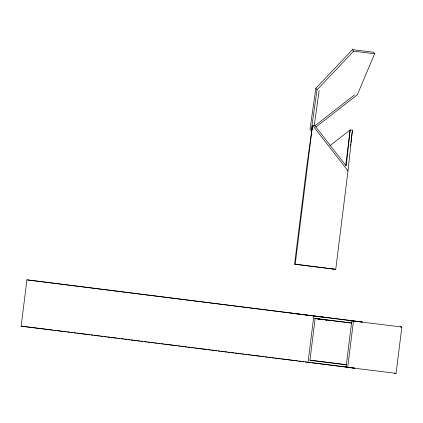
<?xml version="1.0" encoding="UTF-8"?>
<svg xmlns="http://www.w3.org/2000/svg" width="423" height="423" viewBox="0 0 423 423"><rect width="100%" height="100%" fill="white"/><g stroke="black" fill="none" stroke-linecap="round" stroke-linejoin="round"><path stroke-width="0.63" d="M345.734 165.33L350.144 129.93L346.231 165.964L314.802 125.589L312.523 125.314L306.844 165.7L294.582 264.148L335.74 269.345L348.002 170.897L352.428 130.21L350.144 129.93L329.961 145.644M347.262 367.212L21.15 326.17L26.919 279.846L362.183 322.009L26.919 279.846M295.206 264.296L312.523 125.314L348.002 170.897M308.039 362.4L313.813 316.071M350.466 145.94L350.709 143.979M350.873 142.667L352.428 130.21M346.046 367.201L351.814 320.872L401.85 327.016L396.081 373.345L346.046 367.201L347.706 367.407L353.48 321.078L351.814 320.872M314.22 125.737L319.159 90.612M315.865 127.09L357.324 94.8L374.614 53.737L373.424 52.23L352.465 49.655L315.844 88.307L310.011 129.211L311.201 130.723L312.301 129.094M311.201 130.723L317.039 89.819L353.654 51.167L374.614 53.737M314.649 125.98L354.5 94.953M21.15 326.17L52.526 330.025M53.832 330.183L55.794 330.426M57.1 330.585L66.252 331.706M67.558 331.87L69.52 332.108M294.582 264.148L335.74 269.345M314.738 318.413L327.042 320.01L314.638 318.466M400.184 326.805L401.85 327.016M315.087 318.419L316.399 318.582M317.71 318.752L319.672 319M320.983 319.164L351.767 323.05L315.135 318.588L309.943 360.28L346.585 364.779L309.895 360.116M70.831 332.277L72.798 332.52M74.104 332.69L76.071 332.938M77.383 333.102L89.829 334.672M91.135 334.836L93.102 335.085M94.414 335.254L96.375 335.502M97.687 335.666L99.654 335.915M100.96 336.079L102.926 336.327M104.238 336.491L106.205 336.74M107.511 336.909L109.478 337.152M110.789 337.321L116.685 338.067M117.991 338.231L119.958 338.479M121.269 338.643L123.23 338.892M124.542 339.056L126.509 339.304M127.815 339.468L129.782 339.717M131.093 339.886L136.333 340.547M137.644 340.711L139.606 340.959M140.917 341.123L142.884 341.372M144.19 341.535L146.813 341.869M148.124 342.033L150.086 342.281M151.397 342.45L153.364 342.693M154.67 342.863L156.637 343.111M157.948 343.275L159.91 343.524M161.221 343.688L163.188 343.936M164.499 344.1L176.941 345.676M178.252 345.84L180.219 346.088M181.525 346.252L183.492 346.5M184.803 346.664L186.765 346.913M188.076 347.082L190.043 347.325M191.355 347.495L193.316 347.743M194.628 347.907L196.595 348.155M197.901 348.319L207.074 349.477M208.38 349.641L210.347 349.89M211.659 350.059L213.62 350.307M214.932 350.471L216.899 350.72M218.21 350.884L220.172 351.132M221.483 351.296L223.45 351.545M224.756 351.714L226.723 351.957M228.034 352.126L229.996 352.375M231.307 352.539L233.93 352.872M235.236 353.036L237.203 353.284M238.514 353.448L240.476 353.697M241.787 353.861L243.754 354.109M245.065 354.273L247.027 354.522M248.338 354.691L250.305 354.939M251.611 355.103L260.129 356.177M261.44 356.346L264.058 356.674M265.369 356.838L267.331 357.086M268.642 357.255L270.609 357.504M271.92 357.668L273.882 357.916M275.193 358.08L277.16 358.329M278.466 358.493L280.433 358.741M281.744 358.905L294.186 360.481M295.497 360.645L297.464 360.893M298.775 361.057L300.737 361.305M302.048 361.469L304.015 361.718M305.321 361.887L307.288 362.136M308.6 362.3L310.561 362.548M311.873 362.712L347.246 367.18M394.416 373.134L396.081 373.345M332.832 268.917L333.387 269.049M296.935 264.444L297.491 264.576M326.773 317.562L327.328 317.694L290.876 313.089L291.431 313.221M352.465 49.655L353.654 51.167M315.844 88.307L317.039 89.819M354.453 368.095L348.568 367.375L354.448 368.089"/></g></svg>
